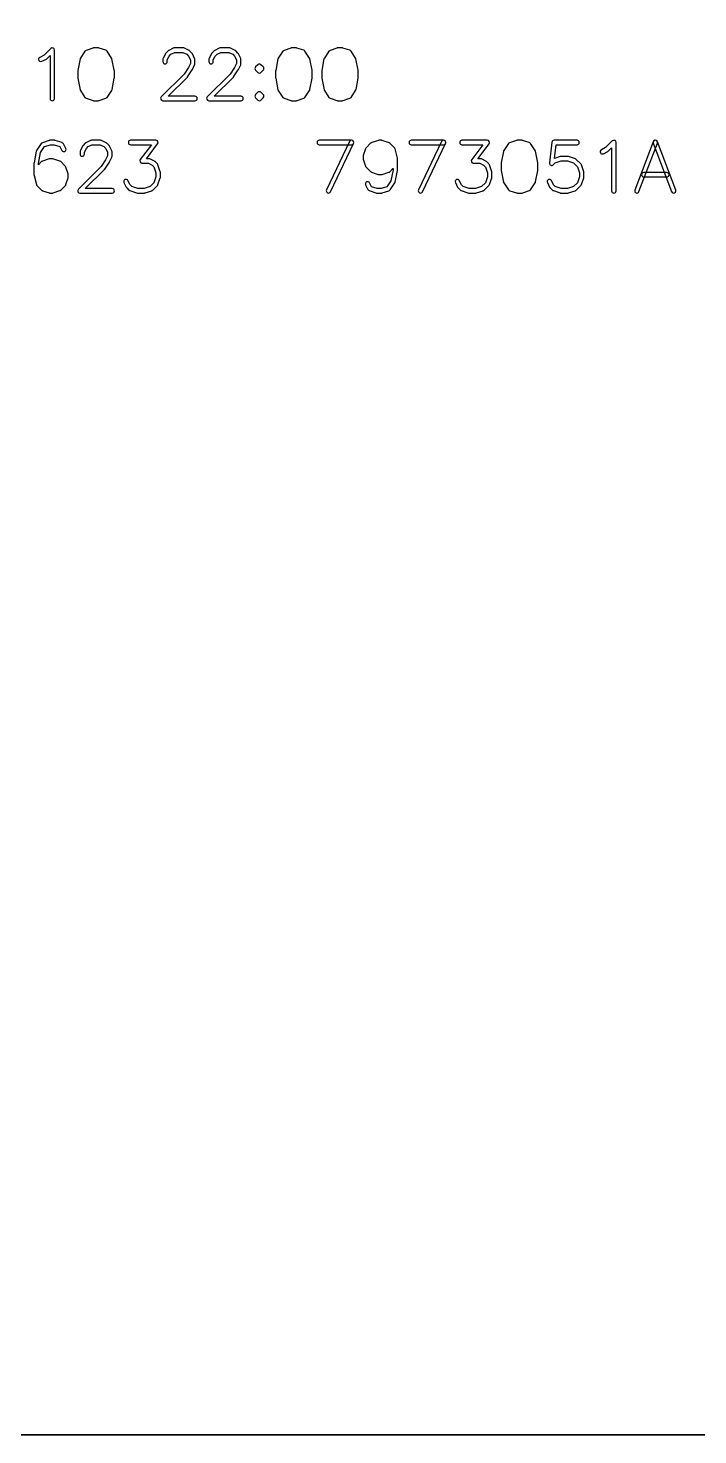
# Model space of a CAD drawing. Extents: x -235 to 235, y -185 to 185.
# Drawn here: x -46.6 to -1.1, y -185 to -89.5 of the extents above; entities that cross this region are included whole.
import ezdxf

# ---------------------------------------------------------------- set-up
doc = ezdxf.new("R2010")
doc.units = 0
doc.header["$MEASUREMENT"] = 0
doc.layers.get('0').update_dxf_attribs({"linetype": 'CONTINUOUS'})

msp = doc.modelspace()

# ---------------------------------------------------------------- linework, layer by layer
for points in [[(235, 185.000996), (-235, 185.000996), (-235, 185.000996), (-235.000996, 185), (-235.000996, 185), (-235.000996, -185), (-235.000996, -185), (-235, -185.000996), (-235, -185.000996), (235, -185.000996), (235, -185.000996), (235.000996, -185), (235.000996, -185), (235.000996, 185), (235.000996, 185), (235, 185.000996)], [(-235, 185), (235, 185), (235, 185), (235, -185), (235, -185), (-235, -185), (-235, -185), (-235, 185)]]:
    msp.add_lwpolyline(points)
for points in [[(-44.82, -90.999004, 0.66817), (-45.076001, -90.892998), (-45.076001, -90.892998), (-45.527998, -91.345), (-45.527998, -91.345), (-45.818003, -91.49), (-45.818003, -91.49, 1.000015), (-45.683999, -91.757998), (-45.683999, -91.757998), (-45.371997, -91.602002), (-45.371997, -91.602002, 0.094855), (-45.327002, -91.567998), (-45.327002, -91.567998), (-45.121001, -91.362002), (-45.121001, -91.362002), (-45.12, -91.362002), (-45.12, -91.362002), (-45.12, -94.28), (-45.12, -94.28, 1), (-44.82, -94.28), (-44.82, -94.28), (-44.82, -90.999004)], [(-41.797998, -90.857002, 0.080085), (-41.845, -90.848994), (-41.845, -90.848994), (-42.156997, -90.848994), (-42.156997, -90.848994, 0.0923), (-42.211001, -90.859004), (-42.211001, -90.859004), (-42.212998, -90.86), (-42.212998, -90.86), (-42.672998, -91.012998), (-42.672998, -91.012998, 0.166856), (-42.75, -91.072002), (-42.75, -91.072002), (-42.751001, -91.072002), (-42.751001, -91.072002), (-43.063999, -91.540996), (-43.063999, -91.540996, 0.101785), (-43.086997, -91.597002), (-43.086997, -91.597002), (-43.086997, -91.597998), (-43.086997, -91.597998), (-43.242002, -92.376006), (-43.242002, -92.376006, 0.048724), (-43.245, -92.405), (-43.245, -92.405), (-43.245, -92.873994), (-43.245, -92.873994, 0.053645), (-43.242002, -92.905996), (-43.242002, -92.905996), (-43.241001, -92.906992), (-43.241001, -92.906992), (-43.086001, -93.684004), (-43.086001, -93.684004, 0.09675), (-43.063999, -93.737002), (-43.063999, -93.737002), (-43.063999, -93.737998), (-43.063999, -93.737998), (-42.751001, -94.206992), (-42.751001, -94.206992, 0.182468), (-42.665, -94.269004), (-42.665, -94.269004), (-42.661001, -94.27), (-42.661001, -94.27), (-42.203999, -94.422002), (-42.203999, -94.422002, 0.058216), (-42.17, -94.429004), (-42.17, -94.429004), (-42.156997, -94.43), (-42.156997, -94.43), (-41.845, -94.43), (-41.845, -94.43, 0.101349), (-41.786001, -94.417998), (-41.786001, -94.417998), (-41.783003, -94.417002), (-41.783003, -94.417002), (-41.328999, -94.265996), (-41.328999, -94.265996, 0.166856), (-41.251997, -94.206992), (-41.251997, -94.206992), (-41.251001, -94.206992), (-41.251001, -94.206992), (-40.938999, -93.737998), (-40.938999, -93.737998, 0.108416), (-40.915999, -93.677998), (-40.915999, -93.677998), (-40.915, -93.677002), (-40.915, -93.677002), (-40.76, -92.904004), (-40.76, -92.904004, 0.050388), (-40.757, -92.873994), (-40.757, -92.873994), (-40.757, -92.405), (-40.757, -92.405, 0.060525), (-40.761001, -92.368994), (-40.761001, -92.368994), (-40.761001, -92.367998), (-40.761001, -92.367998), (-40.917002, -91.594004), (-40.917002, -91.594004, 0.111007), (-40.943999, -91.533994), (-40.943999, -91.533994), (-40.943999, -91.532998), (-40.943999, -91.532998), (-41.251001, -91.072002), (-41.251001, -91.072002, 0.189571), (-41.341001, -91.008994), (-41.341001, -91.008994), (-41.343999, -91.007998), (-41.343999, -91.007998), (-41.797998, -90.857002)], [(-35.997, -90.865, 0.116431), (-36.063999, -90.848994), (-36.063999, -90.848994), (-36.688999, -90.848994), (-36.688999, -90.848994, 0.116434), (-36.756001, -90.865), (-36.756001, -90.865), (-37.06, -91.017002), (-37.06, -91.017002, 0.095635), (-37.106997, -91.049004), (-37.106997, -91.049004), (-37.255999, -91.199004), (-37.255999, -91.199004), (-37.257002, -91.2), (-37.257002, -91.2, 0.094855), (-37.291001, -91.245), (-37.291001, -91.245), (-37.441001, -91.542998), (-37.441001, -91.542998), (-37.441001, -91.544004), (-37.441001, -91.544004, 0.141466), (-37.464001, -91.624004), (-37.464001, -91.624004), (-37.464001, -91.78), (-37.464001, -91.78, 1), (-37.163999, -91.78), (-37.163999, -91.78), (-37.163999, -91.659004), (-37.163999, -91.659004), (-37.163, -91.657998), (-37.163, -91.657998), (-37.034001, -91.401006), (-37.034001, -91.401006), (-37.032998, -91.4), (-37.032998, -91.4), (-36.912002, -91.277998), (-36.912002, -91.277998), (-36.653999, -91.149004), (-36.653999, -91.149004), (-36.099001, -91.149004), (-36.099001, -91.149004), (-35.842002, -91.277002), (-35.842002, -91.277002), (-35.84, -91.277998), (-35.84, -91.277998), (-35.718999, -91.4), (-35.718999, -91.4), (-35.718, -91.401006), (-35.718, -91.401006), (-35.59, -91.657002), (-35.59, -91.657002), (-35.588999, -91.657998), (-35.588999, -91.657998), (-35.588999, -91.902002), (-35.588999, -91.902002), (-35.722, -92.168008), (-35.722, -92.168008), (-35.722, -92.169004), (-35.722, -92.169004), (-36.022998, -92.620996), (-36.022998, -92.620996), (-36.022998, -92.621992), (-36.022998, -92.621992), (-37.576001, -94.173994), (-37.576001, -94.173994, 0.668191), (-37.470002, -94.43), (-37.470002, -94.43), (-35.282002, -94.43), (-35.282002, -94.43, 1), (-35.282002, -94.13), (-35.282002, -94.13), (-37.108, -94.13), (-37.108, -94.13), (-35.801001, -92.823994), (-35.801001, -92.823994), (-35.8, -92.822998), (-35.8, -92.822998, 0.047494), (-35.781997, -92.800996), (-35.781997, -92.800996), (-35.470002, -92.332002), (-35.470002, -92.332002, 0.030633), (-35.461001, -92.316006), (-35.461001, -92.316006), (-35.305, -92.004004), (-35.305, -92.004004), (-35.303999, -92.002998), (-35.303999, -92.002998, 0.114167), (-35.289001, -91.937002), (-35.289001, -91.937002), (-35.289001, -91.624004), (-35.289001, -91.624004, 0.116453), (-35.305, -91.556992), (-35.305, -91.556992), (-35.461001, -91.245), (-35.461001, -91.245, 0.080617), (-35.489001, -91.205996), (-35.489001, -91.205996), (-35.645, -91.049004), (-35.645, -91.049004, 0.080614), (-35.684001, -91.021006), (-35.684001, -91.021006), (-35.997, -90.865)], [(-32.872, -90.865, 0.116431), (-32.938999, -90.848994), (-32.938999, -90.848994), (-33.564001, -90.848994), (-33.564001, -90.848994, 0.116431), (-33.631001, -90.865), (-33.631001, -90.865), (-33.935, -91.017002), (-33.935, -91.017002, 0.095641), (-33.982002, -91.049004), (-33.982002, -91.049004), (-34.131001, -91.199004), (-34.131001, -91.199004), (-34.132, -91.2), (-34.132, -91.2, 0.094858), (-34.166001, -91.245), (-34.166001, -91.245), (-34.315999, -91.542998), (-34.315999, -91.542998), (-34.315999, -91.544004), (-34.315999, -91.544004, 0.141468), (-34.338999, -91.624004), (-34.338999, -91.624004), (-34.338999, -91.78), (-34.338999, -91.78, 1), (-34.038999, -91.78), (-34.038999, -91.78), (-34.038999, -91.659004), (-34.038999, -91.659004), (-34.038, -91.657998), (-34.038, -91.657998), (-33.909001, -91.401006), (-33.909001, -91.401006), (-33.907998, -91.4), (-33.907998, -91.4), (-33.787002, -91.277998), (-33.787002, -91.277998), (-33.528999, -91.149004), (-33.528999, -91.149004), (-32.974001, -91.149004), (-32.974001, -91.149004), (-32.717, -91.277002), (-32.717, -91.277002), (-32.715, -91.277998), (-32.715, -91.277998), (-32.593999, -91.4), (-32.593999, -91.4), (-32.593, -91.401006), (-32.593, -91.401006), (-32.465, -91.657002), (-32.465, -91.657002), (-32.464001, -91.657998), (-32.464001, -91.657998), (-32.464001, -91.902002), (-32.464001, -91.902002), (-32.597002, -92.168008), (-32.597002, -92.168008), (-32.597002, -92.169004), (-32.597002, -92.169004), (-32.898, -92.620996), (-32.898, -92.620996), (-32.898, -92.621992), (-32.898, -92.621992), (-34.451001, -94.173994), (-34.451001, -94.173994, 0.668187), (-34.345, -94.43), (-34.345, -94.43), (-32.157, -94.43), (-32.157, -94.43, 1), (-32.157, -94.13), (-32.157, -94.13), (-33.983, -94.13), (-33.983, -94.13), (-32.676001, -92.823994), (-32.676001, -92.823994), (-32.675002, -92.822998), (-32.675002, -92.822998, 0.047493), (-32.657002, -92.800996), (-32.657002, -92.800996), (-32.345, -92.332002), (-32.345, -92.332002, 0.030631), (-32.336001, -92.316006), (-32.336001, -92.316006), (-32.18, -92.004004), (-32.18, -92.004004), (-32.179001, -92.002998), (-32.179001, -92.002998, 0.114169), (-32.163999, -91.937002), (-32.163999, -91.937002), (-32.163999, -91.624004), (-32.163999, -91.624004, 0.116453), (-32.18, -91.556992), (-32.18, -91.556992), (-32.336001, -91.245), (-32.336001, -91.245, 0.080614), (-32.363999, -91.205996), (-32.363999, -91.205996), (-32.52, -91.049004), (-32.52, -91.049004, 0.080611), (-32.558999, -91.021006), (-32.558999, -91.021006), (-32.872, -90.865)], [(-28.36, -90.857002, 0.080081), (-28.407, -90.848994), (-28.407, -90.848994), (-28.72, -90.848994), (-28.72, -90.848994, 0.092296), (-28.774001, -90.859004), (-28.774001, -90.859004), (-28.775999, -90.86), (-28.775999, -90.86), (-29.236001, -91.012998), (-29.236001, -91.012998, 0.166851), (-29.313, -91.072002), (-29.313, -91.072002), (-29.313999, -91.072002), (-29.313999, -91.072002), (-29.626001, -91.540996), (-29.626001, -91.540996, 0.101786), (-29.649001, -91.597002), (-29.649001, -91.597002), (-29.649001, -91.597998), (-29.649001, -91.597998), (-29.804001, -92.376006), (-29.804001, -92.376006, 0.048724), (-29.807, -92.405), (-29.807, -92.405), (-29.807, -92.873994), (-29.807, -92.873994, 0.053645), (-29.804001, -92.905996), (-29.804001, -92.905996), (-29.803, -92.906992), (-29.803, -92.906992), (-29.648, -93.684004), (-29.648, -93.684004, 0.096749), (-29.626001, -93.737002), (-29.626001, -93.737002), (-29.626001, -93.737998), (-29.626001, -93.737998), (-29.313999, -94.206992), (-29.313999, -94.206992, 0.182464), (-29.228, -94.269004), (-29.228, -94.269004), (-29.223999, -94.27), (-29.223999, -94.27), (-28.767, -94.422002), (-28.767, -94.422002, 0.058216), (-28.733, -94.429004), (-28.733, -94.429004), (-28.72, -94.43), (-28.72, -94.43), (-28.407, -94.43), (-28.407, -94.43, 0.101349), (-28.348, -94.417998), (-28.348, -94.417998), (-27.892, -94.265996), (-27.892, -94.265996, 0.166852), (-27.815, -94.206992), (-27.815, -94.206992), (-27.814001, -94.206992), (-27.814001, -94.206992), (-27.501001, -93.737998), (-27.501001, -93.737998, 0.118685), (-27.477, -93.672002), (-27.477, -93.672002), (-27.475999, -93.671006), (-27.475999, -93.671006), (-27.323, -92.903008), (-27.323, -92.903008, 0.048756), (-27.32, -92.873994), (-27.32, -92.873994), (-27.32, -92.405), (-27.32, -92.405, 0.067397), (-27.325, -92.365), (-27.325, -92.365), (-27.325, -92.363994), (-27.325, -92.363994), (-27.479001, -91.595), (-27.479001, -91.595, 0.100492), (-27.502, -91.54), (-27.502, -91.54), (-27.502, -91.539004), (-27.502, -91.539004), (-27.814001, -91.072002), (-27.814001, -91.072002, 0.189565), (-27.903999, -91.008994), (-27.903999, -91.008994), (-28.36, -90.857002)], [(-25.235, -90.857002, 0.080081), (-25.282, -90.848994), (-25.282, -90.848994), (-25.595, -90.848994), (-25.595, -90.848994, 0.092292), (-25.648999, -90.859004), (-25.648999, -90.859004), (-25.651001, -90.86), (-25.651001, -90.86), (-26.110999, -91.012998), (-26.110999, -91.012998, 0.166852), (-26.187998, -91.072002), (-26.187998, -91.072002), (-26.188999, -91.072002), (-26.188999, -91.072002), (-26.501001, -91.540996), (-26.501001, -91.540996, 0.101783), (-26.523999, -91.597002), (-26.523999, -91.597002), (-26.523999, -91.597998), (-26.523999, -91.597998), (-26.678999, -92.376006), (-26.678999, -92.376006, 0.048724), (-26.682, -92.405), (-26.682, -92.405), (-26.682, -92.873994), (-26.682, -92.873994, 0.053646), (-26.678999, -92.905996), (-26.678999, -92.905996), (-26.678, -92.906992), (-26.678, -92.906992), (-26.523, -93.684004), (-26.523, -93.684004, 0.096747), (-26.501001, -93.737002), (-26.501001, -93.737002), (-26.501001, -93.737998), (-26.501001, -93.737998), (-26.188999, -94.206992), (-26.188999, -94.206992, 0.182468), (-26.102998, -94.269004), (-26.102998, -94.269004), (-26.098999, -94.27), (-26.098999, -94.27), (-25.642, -94.422002), (-25.642, -94.422002, 0.058216), (-25.608, -94.429004), (-25.608, -94.429004), (-25.595, -94.43), (-25.595, -94.43), (-25.282, -94.43), (-25.282, -94.43, 0.101349), (-25.223, -94.417998), (-25.223, -94.417998), (-24.767, -94.265996), (-24.767, -94.265996, 0.166851), (-24.69, -94.206992), (-24.69, -94.206992), (-24.688999, -94.206992), (-24.688999, -94.206992), (-24.375999, -93.737998), (-24.375999, -93.737998, 0.118684), (-24.352, -93.672002), (-24.352, -93.672002), (-24.351001, -93.671006), (-24.351001, -93.671006), (-24.198, -92.903008), (-24.198, -92.903008, 0.048756), (-24.195, -92.873994), (-24.195, -92.873994), (-24.195, -92.405), (-24.195, -92.405, 0.067397), (-24.2, -92.365), (-24.2, -92.365), (-24.2, -92.363994), (-24.2, -92.363994), (-24.353999, -91.595), (-24.353999, -91.595, 0.100494), (-24.377, -91.54), (-24.377, -91.54), (-24.377, -91.539004), (-24.377, -91.539004), (-24.688999, -91.072002), (-24.688999, -91.072002, 0.189565), (-24.778999, -91.008994), (-24.778999, -91.008994), (-25.235, -90.857002)], [(-30.801001, -91.987002, 0.414224), (-31.013, -91.987002), (-31.013, -91.987002), (-31.17, -92.142998), (-31.17, -92.142998, 0.414214), (-31.17, -92.355), (-31.17, -92.355), (-31.013, -92.510996), (-31.013, -92.510996, 0.433661), (-30.794001, -92.504004), (-30.794001, -92.504004), (-30.645, -92.355), (-30.645, -92.355, 0.433659), (-30.652, -92.136006), (-30.652, -92.136006), (-30.801001, -91.987002)], [(-30.801001, -93.862002, 0.414224), (-31.013, -93.862002), (-31.013, -93.862002), (-31.17, -94.017998), (-31.17, -94.017998, 0.414214), (-31.17, -94.23), (-31.17, -94.23), (-31.013, -94.385996), (-31.013, -94.385996, 0.433661), (-30.794001, -94.379004), (-30.794001, -94.379004), (-30.645, -94.23), (-30.645, -94.23, 0.433659), (-30.652, -94.011006), (-30.652, -94.011006), (-30.801001, -93.862002)], [(-44.767002, -97.127002, 0.080082), (-44.813999, -97.118994), (-44.813999, -97.118994), (-45.126001, -97.118994), (-45.126001, -97.118994, 0.092298), (-45.18, -97.129004), (-45.18, -97.129004), (-45.182002, -97.13), (-45.182002, -97.13), (-45.642002, -97.282998), (-45.642002, -97.282998, 0.166848), (-45.718999, -97.342002), (-45.718999, -97.342002), (-45.72, -97.342002), (-45.72, -97.342002), (-46.032002, -97.810996), (-46.032002, -97.810996, 0.096517), (-46.053999, -97.864004), (-46.053999, -97.864004), (-46.211001, -98.645), (-46.211001, -98.645, 0.050371), (-46.213999, -98.675), (-46.213999, -98.675), (-46.213999, -99.457002), (-46.213999, -99.457002, 0.067397), (-46.208999, -99.497002), (-46.208999, -99.497002), (-46.208003, -99.497998), (-46.208003, -99.497998, 0.003336), (-46.208003, -99.5), (-46.208003, -99.5), (-46.207002, -99.500996), (-46.207002, -99.500996), (-46.052002, -100.119004), (-46.052002, -100.119004, 0.13228), (-46.013999, -100.186992), (-46.013999, -100.186992), (-45.701001, -100.5), (-45.701001, -100.5, 0.126062), (-45.637002, -100.537998), (-45.637002, -100.537998), (-45.632998, -100.538994), (-45.632998, -100.538994), (-45.173003, -100.691992), (-45.173003, -100.691992, 0.058229), (-45.138999, -100.699004), (-45.138999, -100.699004), (-45.126001, -100.7), (-45.126001, -100.7), (-44.97, -100.7), (-44.97, -100.7, 0.101343), (-44.911001, -100.688008), (-44.911001, -100.688008), (-44.907998, -100.687002), (-44.907998, -100.687002), (-44.453999, -100.535996), (-44.453999, -100.535996, 0.121758), (-44.392998, -100.497998), (-44.392998, -100.497998), (-44.082998, -100.187998), (-44.082998, -100.187998, 0.127676), (-44.045, -100.123008), (-44.045, -100.123008), (-44.043999, -100.122002), (-44.043999, -100.122002), (-43.89, -99.660996), (-43.89, -99.660996, 0.081654), (-43.882002, -99.613008), (-43.882002, -99.613008), (-43.882002, -99.457002), (-43.882002, -99.457002, 0.097599), (-43.892998, -99.4), (-43.892998, -99.4), (-43.892998, -99.399004), (-43.892998, -99.399004), (-44.047002, -98.94), (-44.047002, -98.94, 0.129718), (-44.088999, -98.875996), (-44.088999, -98.875996), (-44.09, -98.875), (-44.09, -98.875), (-44.395, -98.568994), (-44.395, -98.568994, 0.133047), (-44.463003, -98.53), (-44.463003, -98.53), (-44.466001, -98.528994), (-44.466001, -98.528994), (-44.922998, -98.376992), (-44.922998, -98.376992, 0.080085), (-44.97, -98.369004), (-44.97, -98.369004), (-45.126001, -98.369004), (-45.126001, -98.369004, 0.092298), (-45.18, -98.379004), (-45.18, -98.379004), (-45.182002, -98.38), (-45.182002, -98.38), (-45.642002, -98.532998), (-45.642002, -98.532998, 0.116963), (-45.701001, -98.568994), (-45.701001, -98.568994), (-45.912998, -98.782002), (-45.912998, -98.782002), (-45.913999, -98.782002), (-45.913999, -98.782002), (-45.913999, -98.687998), (-45.913999, -98.687998), (-45.912998, -98.687002), (-45.912998, -98.687002), (-45.766001, -97.952998), (-45.766001, -97.952998), (-45.765, -97.952002), (-45.765, -97.952002), (-45.498999, -97.551006), (-45.498999, -97.551006), (-45.497002, -97.55), (-45.497002, -97.55), (-45.102998, -97.419004), (-45.102998, -97.419004), (-44.837002, -97.419004), (-44.837002, -97.419004), (-44.455, -97.545996), (-44.455, -97.545996), (-44.452002, -97.547002), (-44.452002, -97.547002), (-44.323003, -97.805), (-44.323003, -97.805, 0.999978), (-44.055, -97.671006), (-44.055, -97.671006), (-44.211001, -97.358008), (-44.211001, -97.358008, 0.215993), (-44.307002, -97.28), (-44.307002, -97.28), (-44.31, -97.278994), (-44.31, -97.278994), (-44.767002, -97.127002)], [(-41.622002, -97.135, 0.116434), (-41.688999, -97.118994), (-41.688999, -97.118994), (-42.313999, -97.118994), (-42.313999, -97.118994, 0.116442), (-42.381001, -97.135), (-42.381001, -97.135), (-42.685, -97.287002), (-42.685, -97.287002, 0.095642), (-42.732002, -97.319004), (-42.732002, -97.319004), (-42.881001, -97.469004), (-42.881001, -97.469004), (-42.881997, -97.47), (-42.881997, -97.47, 0.094863), (-42.916001, -97.515), (-42.916001, -97.515), (-43.066001, -97.812998), (-43.066001, -97.812998), (-43.066001, -97.814004), (-43.066001, -97.814004, 0.141449), (-43.088999, -97.893994), (-43.088999, -97.893994), (-43.088999, -98.05), (-43.088999, -98.05, 1), (-42.788999, -98.05), (-42.788999, -98.05), (-42.788999, -97.929004), (-42.788999, -97.929004), (-42.787998, -97.927998), (-42.787998, -97.927998), (-42.658999, -97.671006), (-42.658999, -97.671006), (-42.658003, -97.67), (-42.658003, -97.67), (-42.537002, -97.547998), (-42.537002, -97.547998), (-42.278999, -97.419004), (-42.278999, -97.419004), (-41.723999, -97.419004), (-41.723999, -97.419004), (-41.467002, -97.547002), (-41.467002, -97.547002), (-41.465, -97.547998), (-41.465, -97.547998), (-41.343999, -97.67), (-41.343999, -97.67), (-41.342998, -97.671006), (-41.342998, -97.671006), (-41.215, -97.926992), (-41.215, -97.926992), (-41.213999, -97.927998), (-41.213999, -97.927998), (-41.213999, -98.172002), (-41.213999, -98.172002), (-41.347002, -98.437998), (-41.347002, -98.437998), (-41.347002, -98.439004), (-41.347002, -98.439004), (-41.647998, -98.890996), (-41.647998, -98.890996), (-41.647998, -98.892002), (-41.647998, -98.892002), (-43.201001, -100.443994), (-43.201001, -100.443994, 0.668187), (-43.095, -100.7), (-43.095, -100.7), (-40.907, -100.7), (-40.907, -100.7, 1), (-40.907, -100.4), (-40.907, -100.4), (-42.732998, -100.4), (-42.732998, -100.4), (-41.426001, -99.094004), (-41.426001, -99.094004), (-41.425, -99.092998), (-41.425, -99.092998, 0.04749), (-41.407002, -99.070996), (-41.407002, -99.070996), (-41.095, -98.601992), (-41.095, -98.601992, 0.030632), (-41.086001, -98.585996), (-41.086001, -98.585996), (-40.93, -98.274004), (-40.93, -98.274004), (-40.929001, -98.272998), (-40.929001, -98.272998, 0.11418), (-40.913999, -98.206992), (-40.913999, -98.206992), (-40.913999, -97.893994), (-40.913999, -97.893994, 0.116419), (-40.93, -97.827002), (-40.93, -97.827002), (-41.086001, -97.515), (-41.086001, -97.515, 0.080614), (-41.113999, -97.475996), (-41.113999, -97.475996), (-41.27, -97.319004), (-41.27, -97.319004, 0.080619), (-41.308999, -97.290996), (-41.308999, -97.290996), (-41.622002, -97.135)], [(-37.818999, -97.359004, 0.618049), (-37.939001, -97.118994), (-37.939001, -97.118994), (-39.657, -97.118994), (-39.657, -97.118994, 1), (-39.657, -97.419004), (-39.657, -97.419004), (-38.238999, -97.419004), (-38.238999, -97.419004), (-38.996001, -98.429004), (-38.996001, -98.429004, 0.579437), (-38.893, -98.667998), (-38.893, -98.667998), (-38.876001, -98.669004), (-38.876001, -98.669004), (-38.442002, -98.669004), (-38.442002, -98.669004), (-38.183999, -98.797998), (-38.183999, -98.797998), (-38.070999, -98.912002), (-38.070999, -98.912002), (-38.07, -98.912998), (-38.07, -98.912998), (-37.933, -99.322002), (-37.933, -99.322002), (-37.932002, -99.322998), (-37.932002, -99.322998), (-37.932002, -99.587998), (-37.932002, -99.587998), (-38.07, -100), (-38.07, -100), (-38.07, -100.000996), (-38.07, -100.000996), (-38.332, -100.262998), (-38.332, -100.262998), (-38.334001, -100.263994), (-38.334001, -100.263994), (-38.743, -100.4), (-38.743, -100.4), (-39.165999, -100.4), (-39.165999, -100.4), (-39.574001, -100.263994), (-39.574001, -100.263994), (-39.576001, -100.262998), (-39.576001, -100.262998), (-39.691001, -100.148994), (-39.691001, -100.148994), (-39.691001, -100.147998), (-39.691001, -100.147998), (-39.836001, -99.857998), (-39.836001, -99.857998, 0.999996), (-40.104001, -99.992002), (-40.104001, -99.992002), (-39.953999, -100.293008), (-39.953999, -100.293008), (-39.953, -100.294004), (-39.953, -100.294004, 0.100945), (-39.919998, -100.344004), (-39.919998, -100.344004), (-39.765999, -100.497002), (-39.765999, -100.497002), (-39.765, -100.497998), (-39.765, -100.497998, 0.121759), (-39.703999, -100.535996), (-39.703999, -100.535996), (-39.248, -100.688008), (-39.248, -100.688008, 0.101346), (-39.188999, -100.7), (-39.188999, -100.7), (-38.72, -100.7), (-38.72, -100.7), (-38.707, -100.699004), (-38.707, -100.699004, 0.058225), (-38.672998, -100.691992), (-38.672998, -100.691992), (-38.213, -100.538994), (-38.213, -100.538994), (-38.208999, -100.537998), (-38.208999, -100.537998, 0.126065), (-38.144998, -100.5), (-38.144998, -100.5), (-37.832, -100.186992), (-37.832, -100.186992, 0.112966), (-37.797, -100.13), (-37.797, -100.13), (-37.640002, -99.660996), (-37.640002, -99.660996, 0.081657), (-37.632, -99.613008), (-37.632, -99.613008), (-37.632, -99.3), (-37.632, -99.3, 0.081672), (-37.640002, -99.252002), (-37.640002, -99.252002), (-37.797, -98.784004), (-37.797, -98.784004, 0.115379), (-37.833, -98.725996), (-37.833, -98.725996), (-37.989001, -98.568994), (-37.989001, -98.568994, 0.080603), (-38.027998, -98.540996), (-38.027998, -98.540996), (-38.339998, -98.385), (-38.339998, -98.385, 0.116445), (-38.407002, -98.369004), (-38.407002, -98.369004), (-38.575999, -98.369004), (-38.575999, -98.369004), (-37.818999, -97.359004)], [(-24.657, -97.419004, 1), (-24.657, -97.118994), (-24.657, -97.118994), (-26.845, -97.118994), (-26.845, -97.118994, 1), (-26.845, -97.419004), (-26.845, -97.419004), (-24.657, -97.419004)], [(-24.522, -97.333994, 1.000029), (-24.792, -97.204004), (-24.792, -97.204004), (-26.355, -100.485), (-26.355, -100.485, 1), (-26.085, -100.615), (-26.085, -100.615), (-24.522, -97.333994)], [(-22.572, -97.129004, 0.092298), (-22.625999, -97.118994), (-22.625999, -97.118994), (-22.782, -97.118994), (-22.782, -97.118994, 0.080086), (-22.828999, -97.127002), (-22.828999, -97.127002), (-23.286001, -97.278994), (-23.286001, -97.278994), (-23.289001, -97.28), (-23.289001, -97.28, 0.133052), (-23.357, -97.319004), (-23.357, -97.319004), (-23.669001, -97.630996), (-23.669001, -97.630996, 0.11936), (-23.706001, -97.690996), (-23.706001, -97.690996), (-23.858, -98.147002), (-23.858, -98.147002), (-23.858, -98.148008), (-23.858, -98.148008, 0.101325), (-23.87, -98.206992), (-23.87, -98.206992), (-23.87, -98.358994), (-23.87, -98.358994, 0.086805), (-23.862, -98.41), (-23.862, -98.41), (-23.710999, -98.865), (-23.710999, -98.865), (-23.71, -98.865996), (-23.71, -98.865996, 0.140066), (-23.67, -98.938008), (-23.67, -98.938008), (-23.36, -99.247002), (-23.36, -99.247002), (-23.359001, -99.247998), (-23.359001, -99.247998, 0.121756), (-23.297998, -99.285996), (-23.297998, -99.285996), (-22.843999, -99.437002), (-22.843999, -99.437002), (-22.840999, -99.437998), (-22.840999, -99.437998, 0.101349), (-22.782, -99.45), (-22.782, -99.45), (-22.625999, -99.45), (-22.625999, -99.45, 0.080081), (-22.578999, -99.442002), (-22.578999, -99.442002), (-22.119001, -99.289004), (-22.119001, -99.289004), (-22.115, -99.287998), (-22.115, -99.287998, 0.126059), (-22.050999, -99.25), (-22.050999, -99.25), (-21.84, -99.039004), (-21.84, -99.039004), (-21.839001, -99.039004), (-21.839001, -99.039004), (-21.839001, -99.127998), (-21.839001, -99.127998), (-21.986001, -99.865), (-21.986001, -99.865), (-21.986001, -99.866006), (-21.986001, -99.866006), (-22.252998, -100.267998), (-22.252998, -100.267998), (-22.255, -100.268994), (-22.255, -100.268994), (-22.648999, -100.4), (-22.648999, -100.4), (-22.916001, -100.4), (-22.916001, -100.4), (-23.3, -100.272002), (-23.3, -100.272002), (-23.301001, -100.271006), (-23.301001, -100.271006), (-23.43, -100.015), (-23.43, -100.015, 0.999967), (-23.698, -100.148994), (-23.698, -100.148994), (-23.542, -100.46), (-23.542, -100.46), (-23.540999, -100.460996), (-23.540999, -100.460996, 0.19947), (-23.453999, -100.535996), (-23.453999, -100.535996), (-22.998, -100.688008), (-22.998, -100.688008, 0.101343), (-22.939001, -100.7), (-22.939001, -100.7), (-22.625999, -100.7), (-22.625999, -100.7, 0.080086), (-22.578999, -100.691992), (-22.578999, -100.691992), (-22.122, -100.54), (-22.122, -100.54), (-22.118, -100.538994), (-22.118, -100.538994, 0.182459), (-22.032, -100.477002), (-22.032, -100.477002), (-21.72, -100.008008), (-21.72, -100.008008, 0.098163), (-21.698, -99.954004), (-21.698, -99.954004), (-21.543, -99.177002), (-21.543, -99.177002), (-21.542, -99.175996), (-21.542, -99.175996, 0.053646), (-21.539001, -99.143994), (-21.539001, -99.143994), (-21.539001, -98.362998), (-21.539001, -98.362998, 0.060509), (-21.543, -98.327002), (-21.543, -98.327002), (-21.698999, -97.701992), (-21.698999, -97.701992, 0.136744), (-21.739001, -97.632002), (-21.739001, -97.632002), (-22.050999, -97.319004), (-22.050999, -97.319004, 0.116978), (-22.11, -97.282998), (-22.11, -97.282998), (-22.57, -97.13), (-22.57, -97.13), (-22.572, -97.129004)], [(-18.407001, -97.419004, 1), (-18.407001, -97.118994), (-18.407001, -97.118994), (-20.595, -97.118994), (-20.595, -97.118994, 1), (-20.595, -97.419004), (-20.595, -97.419004), (-18.407001, -97.419004)], [(-18.272, -97.333994, 1.000026), (-18.542, -97.204004), (-18.542, -97.204004), (-20.105, -100.485), (-20.105, -100.485, 0.999998), (-19.835001, -100.615), (-19.835001, -100.615), (-18.272, -97.333994)], [(-15.319, -97.359004, 0.618052), (-15.439, -97.118994), (-15.439, -97.118994), (-17.157, -97.118994), (-17.157, -97.118994, 1), (-17.157, -97.419004), (-17.157, -97.419004), (-15.738999, -97.419004), (-15.738999, -97.419004), (-16.496001, -98.429004), (-16.496001, -98.429004, 0.579432), (-16.393, -98.667998), (-16.393, -98.667998), (-16.376, -98.669004), (-16.376, -98.669004), (-15.942, -98.669004), (-15.942, -98.669004), (-15.683999, -98.797998), (-15.683999, -98.797998), (-15.571, -98.912002), (-15.571, -98.912002), (-15.57, -98.912998), (-15.57, -98.912998), (-15.433, -99.322002), (-15.433, -99.322002), (-15.432001, -99.322998), (-15.432001, -99.322998), (-15.432001, -99.587998), (-15.432001, -99.587998), (-15.57, -100), (-15.57, -100), (-15.57, -100.000996), (-15.57, -100.000996), (-15.832, -100.262998), (-15.832, -100.262998), (-15.834, -100.263994), (-15.834, -100.263994), (-16.242999, -100.4), (-16.242999, -100.4), (-16.666001, -100.4), (-16.666001, -100.4), (-17.074, -100.263994), (-17.074, -100.263994), (-17.076001, -100.262998), (-17.076001, -100.262998), (-17.191, -100.148994), (-17.191, -100.148994), (-17.191, -100.147998), (-17.191, -100.147998), (-17.336, -99.857998), (-17.336, -99.857998, 0.999998), (-17.604001, -99.992002), (-17.604001, -99.992002), (-17.454, -100.293008), (-17.454, -100.293008), (-17.453, -100.294004), (-17.453, -100.294004, 0.100942), (-17.42, -100.344004), (-17.42, -100.344004), (-17.266, -100.497002), (-17.266, -100.497002), (-17.265, -100.497998), (-17.265, -100.497998, 0.121757), (-17.204, -100.535996), (-17.204, -100.535996), (-16.748, -100.688008), (-16.748, -100.688008, 0.101344), (-16.689, -100.7), (-16.689, -100.7), (-16.22, -100.7), (-16.22, -100.7), (-16.207001, -100.699004), (-16.207001, -100.699004, 0.058225), (-16.172999, -100.691992), (-16.172999, -100.691992), (-15.713, -100.538994), (-15.713, -100.538994), (-15.709, -100.537998), (-15.709, -100.537998, 0.126066), (-15.644999, -100.5), (-15.644999, -100.5), (-15.332001, -100.186992), (-15.332001, -100.186992, 0.112967), (-15.297001, -100.13), (-15.297001, -100.13), (-15.14, -99.660996), (-15.14, -99.660996, 0.081655), (-15.132, -99.613008), (-15.132, -99.613008), (-15.132, -99.3), (-15.132, -99.3, 0.08167), (-15.14, -99.252002), (-15.14, -99.252002), (-15.297001, -98.784004), (-15.297001, -98.784004, 0.115377), (-15.332999, -98.725996), (-15.332999, -98.725996), (-15.489, -98.568994), (-15.489, -98.568994, 0.080608), (-15.528, -98.540996), (-15.528, -98.540996), (-15.84, -98.385), (-15.84, -98.385, 0.11644), (-15.907001, -98.369004), (-15.907001, -98.369004), (-16.076001, -98.369004), (-16.076001, -98.369004), (-15.319, -97.359004)], [(-13.047999, -97.127002, 0.080088), (-13.095, -97.118994), (-13.095, -97.118994), (-13.407001, -97.118994), (-13.407001, -97.118994, 0.092298), (-13.461, -97.129004), (-13.461, -97.129004), (-13.462999, -97.13), (-13.462999, -97.13), (-13.922999, -97.282998), (-13.922999, -97.282998, 0.166854), (-14, -97.342002), (-14, -97.342002), (-14.001, -97.342002), (-14.001, -97.342002), (-14.313999, -97.810996), (-14.313999, -97.810996, 0.101789), (-14.337, -97.867002), (-14.337, -97.867002), (-14.337, -97.868008), (-14.337, -97.868008), (-14.492, -98.645996), (-14.492, -98.645996, 0.04874), (-14.495, -98.675), (-14.495, -98.675), (-14.495, -99.143994), (-14.495, -99.143994, 0.053646), (-14.492, -99.175996), (-14.492, -99.175996), (-14.491, -99.177002), (-14.491, -99.177002), (-14.336, -99.954004), (-14.336, -99.954004, 0.09675), (-14.313999, -100.007002), (-14.313999, -100.007002), (-14.313999, -100.008008), (-14.313999, -100.008008), (-14.001, -100.477002), (-14.001, -100.477002, 0.182458), (-13.915, -100.538994), (-13.915, -100.538994), (-13.911, -100.54), (-13.911, -100.54), (-13.453999, -100.691992), (-13.453999, -100.691992, 0.058221), (-13.42, -100.699004), (-13.42, -100.699004), (-13.407001, -100.7), (-13.407001, -100.7), (-13.095, -100.7), (-13.095, -100.7, 0.101344), (-13.036, -100.688008), (-13.036, -100.688008), (-13.032999, -100.687002), (-13.032999, -100.687002), (-12.578999, -100.535996), (-12.578999, -100.535996, 0.166846), (-12.502, -100.477002), (-12.502, -100.477002), (-12.501001, -100.477002), (-12.501001, -100.477002), (-12.189, -100.008008), (-12.189, -100.008008, 0.108433), (-12.166, -99.947998), (-12.166, -99.947998), (-12.165, -99.947002), (-12.165, -99.947002), (-12.01, -99.174004), (-12.01, -99.174004, 0.050388), (-12.007, -99.143994), (-12.007, -99.143994), (-12.007, -98.675), (-12.007, -98.675, 0.060525), (-12.011, -98.638994), (-12.011, -98.638994), (-12.011, -98.637998), (-12.011, -98.637998), (-12.167001, -97.864004), (-12.167001, -97.864004, 0.111001), (-12.194, -97.804004), (-12.194, -97.804004), (-12.194, -97.802998), (-12.194, -97.802998), (-12.501001, -97.342002), (-12.501001, -97.342002, 0.189566), (-12.591, -97.278994), (-12.591, -97.278994), (-12.593999, -97.277998), (-12.593999, -97.277998), (-13.047999, -97.127002)], [(-9.344999, -97.419004, 1), (-9.344999, -97.118994), (-9.344999, -97.118994), (-10.907, -97.118994), (-10.907, -97.118994, 0.381315), (-11.056001, -97.251992), (-11.056001, -97.251992), (-11.213, -98.657998), (-11.213, -98.657998, 0.738789), (-10.95, -98.772998), (-10.95, -98.772998), (-10.949, -98.771992), (-10.949, -98.771992), (-10.826, -98.65), (-10.826, -98.65), (-10.823999, -98.649004), (-10.823999, -98.649004), (-10.416, -98.512998), (-10.416, -98.512998), (-9.993, -98.512998), (-9.993, -98.512998), (-9.584, -98.649004), (-9.584, -98.649004), (-9.582, -98.65), (-9.582, -98.65), (-9.321, -98.912002), (-9.321, -98.912002), (-9.32, -98.912998), (-9.32, -98.912998), (-9.183, -99.322002), (-9.183, -99.322002), (-9.182, -99.322998), (-9.182, -99.322998), (-9.182, -99.587998), (-9.182, -99.587998), (-9.32, -100), (-9.32, -100), (-9.32, -100.000996), (-9.32, -100.000996), (-9.582, -100.262998), (-9.582, -100.262998), (-9.584, -100.263994), (-9.584, -100.263994), (-9.993, -100.4), (-9.993, -100.4), (-10.416, -100.4), (-10.416, -100.4), (-10.823999, -100.263994), (-10.823999, -100.263994), (-10.826, -100.262998), (-10.826, -100.262998), (-10.941, -100.148994), (-10.941, -100.148994), (-10.941, -100.147998), (-10.941, -100.147998), (-11.086, -99.857998), (-11.086, -99.857998, 1), (-11.354, -99.992002), (-11.354, -99.992002), (-11.203999, -100.293008), (-11.203999, -100.293008), (-11.203, -100.294004), (-11.203, -100.294004, 0.100942), (-11.17, -100.344004), (-11.17, -100.344004), (-11.016, -100.497002), (-11.016, -100.497002), (-11.015, -100.497998), (-11.015, -100.497998, 0.121757), (-10.954, -100.535996), (-10.954, -100.535996), (-10.498, -100.688008), (-10.498, -100.688008, 0.101344), (-10.439, -100.7), (-10.439, -100.7), (-9.97, -100.7), (-9.97, -100.7), (-9.957, -100.699004), (-9.957, -100.699004, 0.058222), (-9.923, -100.691992), (-9.923, -100.691992), (-9.463, -100.538994), (-9.463, -100.538994), (-9.459, -100.537998), (-9.459, -100.537998, 0.126066), (-9.394999, -100.5), (-9.394999, -100.5), (-9.082, -100.186992), (-9.082, -100.186992, 0.112967), (-9.047, -100.13), (-9.047, -100.13), (-8.89, -99.660996), (-8.89, -99.660996, 0.081655), (-8.882, -99.613008), (-8.882, -99.613008), (-8.882, -99.3), (-8.882, -99.3, 0.08167), (-8.89, -99.252002), (-8.89, -99.252002), (-9.047, -98.784004), (-9.047, -98.784004, 0.115379), (-9.083, -98.725996), (-9.083, -98.725996), (-9.394999, -98.412998), (-9.394999, -98.412998, 0.116977), (-9.454, -98.376992), (-9.454, -98.376992), (-9.914, -98.224004), (-9.914, -98.224004), (-9.916, -98.222998), (-9.916, -98.222998, 0.092293), (-9.97, -98.212998), (-9.97, -98.212998), (-10.439, -98.212998), (-10.439, -98.212998, 0.080081), (-10.486, -98.220996), (-10.486, -98.220996), (-10.876, -98.351006), (-10.876, -98.351006), (-10.877001, -98.351006), (-10.877001, -98.351006), (-10.773, -97.419004), (-10.773, -97.419004), (-9.344999, -97.419004)], [(-6.695, -97.268994, 0.668186), (-6.951, -97.162998), (-6.951, -97.162998), (-7.403, -97.615), (-7.403, -97.615), (-7.693, -97.76), (-7.693, -97.76, 0.999984), (-7.559, -98.027998), (-7.559, -98.027998), (-7.247, -97.871992), (-7.247, -97.871992, 0.094854), (-7.202, -97.837998), (-7.202, -97.837998), (-6.996, -97.632002), (-6.996, -97.632002), (-6.995, -97.632002), (-6.995, -97.632002), (-6.995, -100.55), (-6.995, -100.55, 1), (-6.695, -100.55), (-6.695, -100.55), (-6.695, -97.268994)], [(-3.892, -97.322002, 1.000062), (-4.172, -97.216006), (-4.172, -97.216006), (-5.422, -100.497002), (-5.422, -100.497002, 1), (-5.142, -100.602998), (-5.142, -100.602998), (-3.892, -97.322002)], [(-3.892, -97.216006, 1.00006), (-4.172, -97.322002), (-4.172, -97.322002), (-2.922, -100.602998), (-2.922, -100.602998, 1), (-2.642, -100.497002), (-2.642, -100.497002), (-3.892, -97.216006)], [(-3.251, -99.607002, 1), (-3.251, -99.307002), (-3.251, -99.307002), (-4.814, -99.307002), (-4.814, -99.307002, 1), (-4.814, -99.607002), (-4.814, -99.607002), (-3.251, -99.607002)]]:
    msp.add_lwpolyline(points, format="xyb")

doc.saveas('drawing.dxf')
